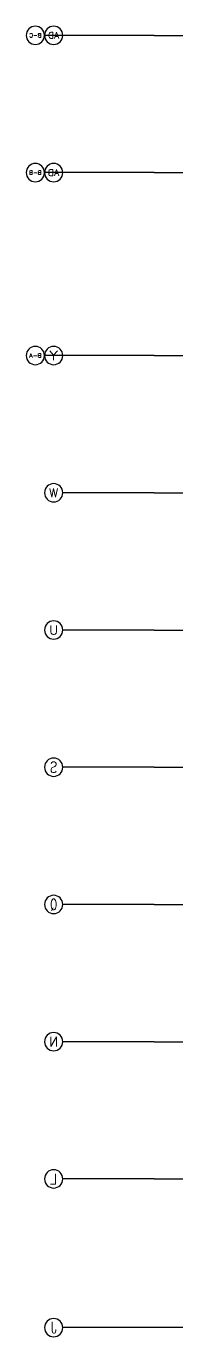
# Model space of a CAD drawing. Extents: x -473190 to 2138458, y -81875 to 2633646.
# Drawn here: x 2138390 to 2138458, y 17188 to 17761 of the extents above; entities that cross this region are included whole.
import ezdxf
from ezdxf.enums import TextEntityAlignment as Align

# ---------------------------------------------------------------- set-up
doc = ezdxf.new("R2010")
doc.units = 0
doc.header["$LTSCALE"] = 1000
doc.linetypes.add('DOTE', pattern=[2.42, 2, -0.2, 0.02, -0.2])
for name, color, linetype in [('AXIS', 3, 'Continuous'), ('AXIS_TEXT', 7, 'Continuous'), ('DOTE', 1, 'DOTE')]:
    doc.layers.add(name, color=color, linetype=linetype)
doc.styles.add('_TCH_AXIS', font='COMPLEX', dxfattribs={"bigfont": 'GBCBIG'})
doc.styles.add('_TCH_DIM_T3', font='tssdeng.shx', dxfattribs={"width": 0.564706, "bigfont": '@@@tssdchn.shx'})
doc.styles.add('COMPLEX', font='COMPLEX.shx', dxfattribs={"width": 0.65})
doc.dimstyles.new('_TCH_ARCH&&150', dxfattribs={"dimtxt": 525, "dimasz": 150, "dimexe": 375, "dimexo": 450, "dimgap": 150, "dimtad": 1, "dimdec": 0, "dimzin": 0, "dimdsep": 46, "dimtxsty": '_TCH_DIM_T3', "dimblk": 'ARCHTICK', "dimcen": 0.09, "dimclrt": 7, "dimazin": 2, "dimtfac": 1, "dimtdec": 0, "dimtix": 1, "dimtmove": 2, "dimatfit": 3, "dimfxl": 0, "dimtolj": 1, "dimtzin": 0, "dimarcsym": 0})

# ---------------------------------------------------------------- blocks, each defined once
blk = doc.blocks.new('_ArchTick')
at = {"color": 0, "linetype": 'ByBlock', "const_width": 0.4}
blk.add_lwpolyline([(-0.5, -0.5), (0.5, 0.5)], dxfattribs=at)
blk = doc.blocks.new('*D5806')
at = {"layer": 'AXIS', "color": 0, "lineweight": -2, "transparency": 16777216}
for p, q in [((2614575, 98568), (2618250, 98568)), ((2617875, 88818), (2617875, 98568)), ((2614575, 88818), (2618250, 88818))]:
    blk.add_line(p, q, dxfattribs=at)
at = {"layer": 'Defpoints', "color": 0, "transparency": 16777216}
for p in [(2614125, 98568), (2617875, 98568), (2614125, 88818)]:
    blk.add_point(p, dxfattribs=at)
at = {"layer": 'AXIS', "color": 0, "lineweight": -2, "transparency": 16777216, "xscale": 150, "yscale": 150, "zscale": 150}
for p, rotation in [((2617875, 98568), 90), ((2617875, 88818), 270)]:
    blk.add_blockref('_ArchTick', p, dxfattribs=dict(at, rotation=rotation))
at = {"layer": 'AXIS', "color": 7, "transparency": 16777216, "insert": (2617463, 93693), "char_height": 525, "attachment_point": 5, "rotation": 90, "style": '_TCH_DIM_T3'}
blk.add_mtext('\\A1;9750', dxfattribs=at)
blk = doc.blocks.new('*D5807')
at = {"layer": 'AXIS', "color": 0, "lineweight": -2, "transparency": 16777216}
for p, q in [((2614575, 107568), (2618250, 107568)), ((2617875, 98568), (2617875, 107568)), ((2614575, 98568), (2618250, 98568))]:
    blk.add_line(p, q, dxfattribs=at)
at = {"layer": 'Defpoints', "color": 0, "transparency": 16777216}
for p in [(2614125, 107568), (2617875, 107568), (2614125, 98568)]:
    blk.add_point(p, dxfattribs=at)
at = {"layer": 'AXIS', "color": 0, "lineweight": -2, "transparency": 16777216, "xscale": 150, "yscale": 150, "zscale": 150}
for p, rotation in [((2617875, 107568), 90), ((2617875, 98568), 270)]:
    blk.add_blockref('_ArchTick', p, dxfattribs=dict(at, rotation=rotation))
at = {"layer": 'AXIS', "color": 7, "transparency": 16777216, "insert": (2617463, 103068), "char_height": 525, "attachment_point": 5, "rotation": 90, "style": '_TCH_DIM_T3'}
blk.add_mtext('\\A1;9000', dxfattribs=at)
blk = doc.blocks.new('*D5808')
at = {"layer": 'AXIS', "color": 0, "lineweight": -2, "transparency": 16777216}
for p, q in [((2614575, 116568), (2618250, 116568)), ((2617875, 107568), (2617875, 116568)), ((2614575, 107568), (2618250, 107568))]:
    blk.add_line(p, q, dxfattribs=at)
at = {"layer": 'Defpoints', "color": 0, "transparency": 16777216}
for p in [(2614125, 116568), (2617875, 116568), (2614125, 107568)]:
    blk.add_point(p, dxfattribs=at)
at = {"layer": 'AXIS', "color": 0, "lineweight": -2, "transparency": 16777216, "xscale": 150, "yscale": 150, "zscale": 150}
for p, rotation in [((2617875, 116568), 90), ((2617875, 107568), 270)]:
    blk.add_blockref('_ArchTick', p, dxfattribs=dict(at, rotation=rotation))
at = {"layer": 'AXIS', "color": 7, "transparency": 16777216, "insert": (2617463, 112068), "char_height": 525, "attachment_point": 5, "rotation": 90, "style": '_TCH_DIM_T3'}
blk.add_mtext('\\A1;9000', dxfattribs=at)
blk = doc.blocks.new('*D5809')
at = {"layer": 'AXIS', "color": 0, "lineweight": -2, "transparency": 16777216}
for p, q in [((2614575, 125568), (2618250, 125568)), ((2617875, 116568), (2617875, 125568)), ((2614575, 116568), (2618250, 116568))]:
    blk.add_line(p, q, dxfattribs=at)
at = {"layer": 'Defpoints', "color": 0, "transparency": 16777216}
for p in [(2614125, 125568), (2617875, 125568), (2614125, 116568)]:
    blk.add_point(p, dxfattribs=at)
at = {"layer": 'AXIS', "color": 0, "lineweight": -2, "transparency": 16777216, "xscale": 150, "yscale": 150, "zscale": 150}
for p, rotation in [((2617875, 125568), 90), ((2617875, 116568), 270)]:
    blk.add_blockref('_ArchTick', p, dxfattribs=dict(at, rotation=rotation))
at = {"layer": 'AXIS', "color": 7, "transparency": 16777216, "insert": (2617463, 121068), "char_height": 525, "attachment_point": 5, "rotation": 90, "style": '_TCH_DIM_T3'}
blk.add_mtext('\\A1;9000', dxfattribs=at)
blk = doc.blocks.new('*D5810')
at = {"layer": 'AXIS', "color": 0, "lineweight": -2, "transparency": 16777216}
for p, q in [((2614575, 134568), (2618250, 134568)), ((2617875, 125568), (2617875, 134568)), ((2614575, 125568), (2618250, 125568))]:
    blk.add_line(p, q, dxfattribs=at)
at = {"layer": 'Defpoints', "color": 0, "transparency": 16777216}
for p in [(2614125, 134568), (2617875, 134568), (2614125, 125568)]:
    blk.add_point(p, dxfattribs=at)
at = {"layer": 'AXIS', "color": 0, "lineweight": -2, "transparency": 16777216, "xscale": 150, "yscale": 150, "zscale": 150}
for p, rotation in [((2617875, 134568), 90), ((2617875, 125568), 270)]:
    blk.add_blockref('_ArchTick', p, dxfattribs=dict(at, rotation=rotation))
at = {"layer": 'AXIS', "color": 7, "transparency": 16777216, "insert": (2617463, 130068), "char_height": 525, "attachment_point": 5, "rotation": 90, "style": '_TCH_DIM_T3'}
blk.add_mtext('\\A1;9000', dxfattribs=at)
blk = doc.blocks.new('*D5811')
at = {"layer": 'AXIS', "color": 0, "lineweight": -2, "transparency": 16777216}
for p, q in [((2614575, 143568), (2618250, 143568)), ((2617875, 134568), (2617875, 143568)), ((2614575, 134568), (2618250, 134568))]:
    blk.add_line(p, q, dxfattribs=at)
at = {"layer": 'Defpoints', "color": 0, "transparency": 16777216}
for p in [(2614125, 143568), (2617875, 143568), (2614125, 134568)]:
    blk.add_point(p, dxfattribs=at)
at = {"layer": 'AXIS', "color": 0, "lineweight": -2, "transparency": 16777216, "xscale": 150, "yscale": 150, "zscale": 150}
for p, rotation in [((2617875, 143568), 90), ((2617875, 134568), 270)]:
    blk.add_blockref('_ArchTick', p, dxfattribs=dict(at, rotation=rotation))
at = {"layer": 'AXIS', "color": 7, "transparency": 16777216, "insert": (2617463, 139068), "char_height": 525, "attachment_point": 5, "rotation": 90, "style": '_TCH_DIM_T3'}
blk.add_mtext('\\A1;9000', dxfattribs=at)
blk = doc.blocks.new('*D5812')
at = {"layer": 'AXIS', "color": 0, "lineweight": -2, "transparency": 16777216}
for p, q in [((2614575, 152568), (2618250, 152568)), ((2617875, 143568), (2617875, 152568)), ((2614575, 143568), (2618250, 143568))]:
    blk.add_line(p, q, dxfattribs=at)
at = {"layer": 'Defpoints', "color": 0, "transparency": 16777216}
for p in [(2614125, 152568), (2617875, 152568), (2614125, 143568)]:
    blk.add_point(p, dxfattribs=at)
at = {"layer": 'AXIS', "color": 0, "lineweight": -2, "transparency": 16777216, "xscale": 150, "yscale": 150, "zscale": 150}
for p, rotation in [((2617875, 152568), 90), ((2617875, 143568), 270)]:
    blk.add_blockref('_ArchTick', p, dxfattribs=dict(at, rotation=rotation))
at = {"layer": 'AXIS', "color": 7, "transparency": 16777216, "insert": (2617463, 148068), "char_height": 525, "attachment_point": 5, "rotation": 90, "style": '_TCH_DIM_T3'}
blk.add_mtext('\\A1;9000', dxfattribs=at)
blk = doc.blocks.new('*D5813')
at = {"layer": 'AXIS', "color": 0, "lineweight": -2, "transparency": 16777216}
for p, q in [((2614575, 164568), (2618250, 164568)), ((2617875, 152568), (2617875, 164568)), ((2614575, 152568), (2618250, 152568))]:
    blk.add_line(p, q, dxfattribs=at)
at = {"layer": 'Defpoints', "color": 0, "transparency": 16777216}
for p in [(2614125, 164568), (2617875, 164568), (2614125, 152568)]:
    blk.add_point(p, dxfattribs=at)
at = {"layer": 'AXIS', "color": 0, "lineweight": -2, "transparency": 16777216, "xscale": 150, "yscale": 150, "zscale": 150}
for p, rotation in [((2617875, 164568), 90), ((2617875, 152568), 270)]:
    blk.add_blockref('_ArchTick', p, dxfattribs=dict(at, rotation=rotation))
at = {"layer": 'AXIS', "color": 7, "transparency": 16777216, "insert": (2617463, 158568), "char_height": 525, "attachment_point": 5, "rotation": 90, "style": '_TCH_DIM_T3'}
blk.add_mtext('\\A1;12000', dxfattribs=at)
blk = doc.blocks.new('*D5814')
at = {"layer": 'AXIS', "color": 0, "lineweight": -2, "transparency": 16777216}
for p, q in [((2614575, 173568), (2618250, 173568)), ((2617875, 164568), (2617875, 173568)), ((2614575, 164568), (2618250, 164568))]:
    blk.add_line(p, q, dxfattribs=at)
at = {"layer": 'Defpoints', "color": 0, "transparency": 16777216}
for p in [(2614125, 173568), (2617875, 173568), (2614125, 164568)]:
    blk.add_point(p, dxfattribs=at)
at = {"layer": 'AXIS', "color": 0, "lineweight": -2, "transparency": 16777216, "xscale": 150, "yscale": 150, "zscale": 150}
for p, rotation in [((2617875, 173568), 90), ((2617875, 164568), 270)]:
    blk.add_blockref('_ArchTick', p, dxfattribs=dict(at, rotation=rotation))
at = {"layer": 'AXIS', "color": 7, "transparency": 16777216, "insert": (2617463, 169068), "char_height": 525, "attachment_point": 5, "rotation": 90, "style": '_TCH_DIM_T3'}
blk.add_mtext('\\A1;9000', dxfattribs=at)
blk = doc.blocks.new('_AXISO')
blk.add_circle((0, 0), 0.5)
at = {"layer": 'AXIS_TEXT', "style": 'COMPLEX', "width": 1.041667}
blk.add_attdef('A', text='', height=0.56, dxfattribs=at).set_placement((-0.25, -0.28), (0.25, -0.28), align=Align.FIT)
blk = doc.blocks.new('SADFASF')
at = {"layer": 'AXIS'}
for p, q in [((2614125.3, 173568.1), (2620125.3, 173568.1)), ((2614125.3, 173568.1), (2621325.3, 173568.1)), ((2614125.3, 164568.1), (2620125.3, 164568.1)), ((2614125.3, 164568.1), (2621325.3, 164568.1)), ((2614125.3, 152568.1), (2620125.3, 152568.1)), ((2614125.3, 152568.1), (2621325.3, 152568.1)), ((2614125.3, 143568.1), (2620125.3, 143568.1)), ((2614125.3, 134568.1), (2620125.3, 134568.1)), ((2614125.3, 125568.1), (2620125.3, 125568.1)), ((2614125.3, 116568.1), (2620125.3, 116568.1)), ((2614125.3, 107568.1), (2620125.3, 107568.1)), ((2614125.3, 98568.1), (2620125.3, 98568.1)), ((2614125.3, 88812.4), (2620125.3, 88812.4))]:
    blk.add_line(p, q, dxfattribs=at)
at = {"layer": 'DOTE', "color": 16, "linetype": 'DOTE', "ltscale": 1.5}
for p, q in [((2614125.3, 173568.1), (2612247.2, 173568.1)), ((2614125.3, 164568.1), (2612247.2, 164568.1)), ((2614125.3, 152568.1), (2612247.2, 152568.1)), ((2612247.2, 88818.1), (2614125.3, 88818.1))]:
    blk.add_line(p, q, dxfattribs=at)
at = {"layer": 'DOTE', "color": 127, "linetype": 'DOTE', "ltscale": 1.5}
for p, q in [((2614125.3, 143568.1), (2612247.2, 143568.1)), ((2614125.3, 134568.1), (2612247.2, 134568.1)), ((2614125.3, 125568.1), (2612247.2, 125568.1)), ((2614125.3, 116568.1), (2612247.2, 116568.1)), ((2614125.3, 107568.1), (2612247.2, 107568.1)), ((2614125.3, 98568.1), (2612247.2, 98568.1))]:
    blk.add_line(p, q, dxfattribs=at)
at = {"layer": 'AXIS'}
ref = blk.add_blockref('_AXISO', (2620725.3, 173568.1), dxfattribs=dict(at, xscale=1200, yscale=1200, zscale=1200))
ref.add_attrib('A', 'AD', dxfattribs={"layer": 'AXIS_TEXT', "height": 406.3, "style": '_TCH_AXIS'}).set_placement((2620357.7, 173364.9), (2621092.9, 173364.9), align=Align.FIT)
ref = blk.add_blockref('_AXISO', (2621925.3, 173568.1), dxfattribs=dict(at, xscale=1200, yscale=1200, zscale=1200))
ref.add_attrib('A', 'B-C', dxfattribs={"layer": 'AXIS_TEXT', "height": 265.63, "style": '_TCH_AXIS'}).set_placement((2621526.9, 173435.2), (2622323.8, 173435.2), align=Align.FIT)
ref = blk.add_blockref('_AXISO', (2620725.3, 164568.1), dxfattribs=dict(at, xscale=1200, yscale=1200, zscale=1200))
ref.add_attrib('A', 'AB', dxfattribs={"layer": 'AXIS_TEXT', "height": 406.3, "style": '_TCH_AXIS'}).set_placement((2620357.7, 164364.9), (2621092.9, 164364.9), align=Align.FIT)
ref = blk.add_blockref('_AXISO', (2621925.3, 164568.1), dxfattribs=dict(at, xscale=1200, yscale=1200, zscale=1200))
ref.add_attrib('A', 'B-B', dxfattribs={"layer": 'AXIS_TEXT', "height": 258.24, "style": '_TCH_AXIS'}).set_placement((2621525.7, 164438.9), (2622325, 164438.9), align=Align.FIT)
ref = blk.add_blockref('_AXISO', (2620725.3, 152568.1), dxfattribs=dict(at, xscale=1200, yscale=1200, zscale=1200))
ref.add_attrib('A', 'Y', dxfattribs={"layer": 'AXIS_TEXT', "height": 622.9, "style": '_TCH_AXIS'}).set_placement((2620443.6, 152256.6), (2621007.1, 152256.6), align=Align.FIT)
ref = blk.add_blockref('_AXISO', (2621925.3, 152568.1), dxfattribs=dict(at, xscale=1200, yscale=1200, zscale=1200))
ref.add_attrib('A', 'B-A', dxfattribs={"layer": 'AXIS_TEXT', "height": 254.69, "style": '_TCH_AXIS'}).set_placement((2621525.1, 152440.7), (2622325.6, 152440.7), align=Align.FIT)
ref = blk.add_blockref('_AXISO', (2620725.3, 143568.1), dxfattribs=dict(at, xscale=1200, yscale=1200, zscale=1200))
ref.add_attrib('A', 'W', dxfattribs={"layer": 'AXIS_TEXT', "height": 580, "style": '_TCH_AXIS'}).set_placement((2620421.5, 143278.1), (2621029.2, 143278.1), align=Align.FIT)
ref = blk.add_blockref('_AXISO', (2620725.3, 134568.1), dxfattribs=dict(at, xscale=1200, yscale=1200, zscale=1200))
ref.add_attrib('A', 'U', dxfattribs={"layer": 'AXIS_TEXT', "height": 608.3, "style": '_TCH_AXIS'}).set_placement((2620435.7, 134263.9), (2621015, 134263.9), align=Align.FIT)
ref = blk.add_blockref('_AXISO', (2620725.3, 125568.1), dxfattribs=dict(at, xscale=1200, yscale=1200, zscale=1200))
ref.add_attrib('A', 'S', dxfattribs={"layer": 'AXIS_TEXT', "height": 698.9, "style": '_TCH_AXIS'}).set_placement((2620492.4, 125218.6), (2620958.3, 125218.6), align=Align.FIT)
ref = blk.add_blockref('_AXISO', (2620725.3, 116568.1), dxfattribs=dict(at, xscale=1200, yscale=1200, zscale=1200))
ref.add_attrib('A', 'Q', dxfattribs={"layer": 'AXIS_TEXT', "height": 715.4, "style": '_TCH_AXIS', "width": 0.807692}).set_placement((2620505.2, 116210.4), (2620945.5, 116210.4), align=Align.FIT)
ref = blk.add_blockref('_AXISO', (2620725.3, 107568.1), dxfattribs=dict(at, xscale=1200, yscale=1200, zscale=1200))
ref.add_attrib('A', 'N', dxfattribs={"layer": 'AXIS_TEXT', "height": 622.9, "style": '_TCH_AXIS'}).set_placement((2620443.6, 107256.6), (2621007.1, 107256.6), align=Align.FIT)
ref = blk.add_blockref('_AXISO', (2620725.3, 98568.1), dxfattribs=dict(at, xscale=1200, yscale=1200, zscale=1200))
ref.add_attrib('A', 'L', dxfattribs={"layer": 'AXIS_TEXT', "height": 683.5, "style": '_TCH_AXIS'}).set_placement((2620481.2, 98226.3), (2620969.5, 98226.3), align=Align.FIT)
ref = blk.add_blockref('_AXISO', (2620725.3, 88812.4), dxfattribs=dict(at, xscale=1200, yscale=1200, zscale=1200))
ref.add_attrib('A', 'J', dxfattribs={"layer": 'AXIS_TEXT', "height": 744.1, "style": '_TCH_AXIS'}).set_placement((2620530.5, 88440.4), (2620920.2, 88440.4), align=Align.FIT)
for p1, p2, picture, middle in [((2614125.3, 164568.1), (2614125.3, 173568.1), '*D5814', (2617462.8, 169068.1)), ((2614125.3, 152568.1), (2614125.3, 164568.1), '*D5813', (2617462.8, 158568.1)), ((2614125.3, 143568.1), (2614125.3, 152568.1), '*D5812', (2617462.8, 148068.1)), ((2614125.3, 134568.1), (2614125.3, 143568.1), '*D5811', (2617462.8, 139068.1)), ((2614125.3, 125568.1), (2614125.3, 134568.1), '*D5810', (2617462.8, 130068.1)), ((2614125.3, 116568.1), (2614125.3, 125568.1), '*D5809', (2617462.8, 121068.1)), ((2614125.3, 107568.1), (2614125.3, 116568.1), '*D5808', (2617462.8, 112068.1)), ((2614125.3, 98568.1), (2614125.3, 107568.1), '*D5807', (2617462.8, 103068.1)), ((2614125.3, 88818.1), (2614125.3, 98568.1), '*D5806', (2617462.8, 93693.1))]:
    dim = blk.add_aligned_dim(p1=p1, p2=p2, distance=-3750, dimstyle='_TCH_ARCH&&150', dxfattribs=at)
    dim.commit()
    dim.dimension.update_dxf_attribs({"geometry": picture, "text_midpoint": middle})

msp = doc.modelspace()

# ---------------------------------------------------------------- block references
at = {"xscale": -0.00666666667, "yscale": 0.00666666667, "zscale": 0.00666666667}
msp.add_blockref('SADFASF', (2155873.48, 16600.24), dxfattribs=at)

doc.saveas('drawing.dxf')
